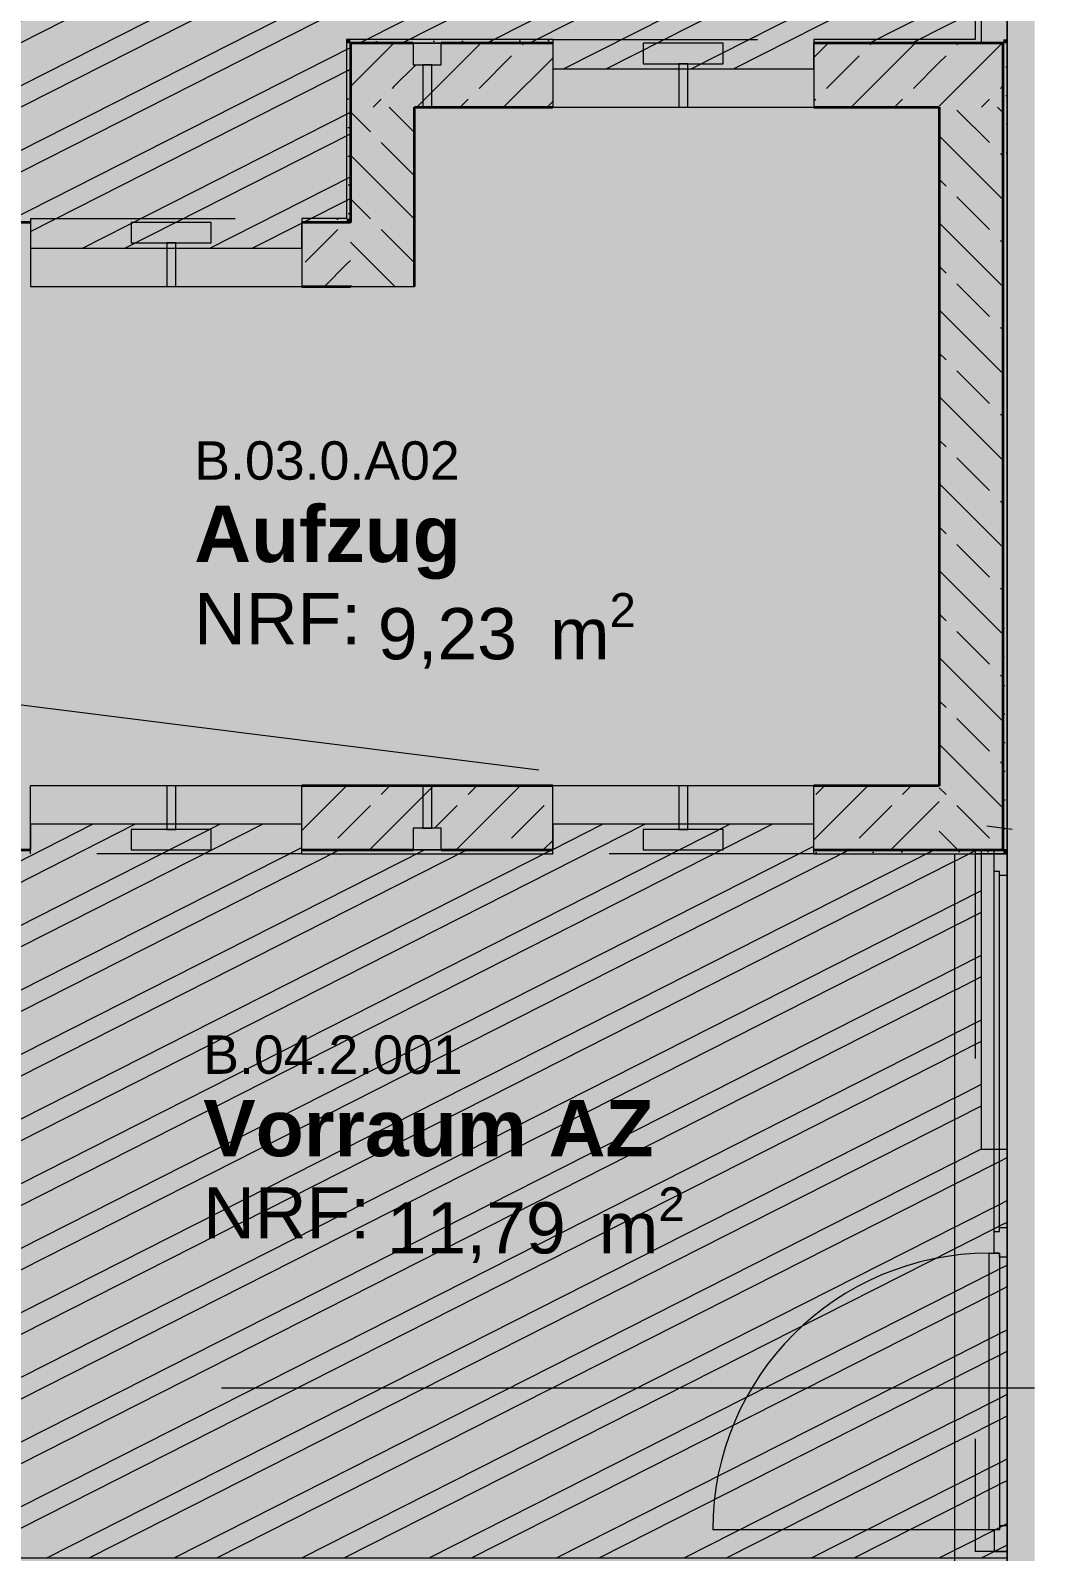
# Model space of a CAD drawing. Header units: metres. Extents: x 101 to 346, y 66 to 213.
# Drawn here: x 155.26 to 159.18, y 84.99 to 90.93 of the extents above; entities that cross this region are included whole.
import ezdxf

# ---------------------------------------------------------------- set-up
doc = ezdxf.new("R2010")
doc.units = ezdxf.units.M
doc.header["$MEASUREMENT"] = 0
for name, pattern in [('Punktlinie', [0.0035, 0, -0.0035]), ('Strichlinie', [0.004, 0.003, -0.001]), ('Strichlinie-über-Schnitt', [0.0023, 0.0008, -0.0015]), ('Strichpunktlinie', [0.006703, 0.003528, -0.001764, 0, -0.001411]), ('Wipeout_Contour', [1, 0, -1])]:
    doc.linetypes.add(name, pattern=pattern)
for name, color, linetype in [('00  Raster', 7, 'Continuous'), ('10  Wand Massiv', 7, 'Continuous'), ('10  Wand Massiv_Deckschraffur', 7, 'Continuous'), ('10  Wand Massiv_Schnittschraffur', 7, 'Continuous'), ('10  Wand Massiv_Tür', 7, 'Continuous'), ('20  Boden Aufbauten', 7, 'Continuous'), ('20  Boden Aufbauten_Deckschraffur', 7, 'Continuous'), ('20  Wand Leichtbau', 7, 'Continuous'), ('20  Wand Leichtbau_Deckschraffur', 7, 'Continuous'), ('20  Wand Leichtbau_Schnittschraffur', 7, 'Continuous'), ('20  Wand Leichtbau_Tür', 7, 'Continuous'), ('50  NUF - Raumstempel', 7, 'Continuous'), ('Neubau_10  Treppen + Rampen', 7, 'Continuous'), ('Neubau_20  Boden Aufbauten', 7, 'Continuous'), ('Neubau_20  Boden Aufbauten_Deckschraffur', 7, 'Continuous'), ('Neubau_20  Bodenschott', 7, 'Continuous'), ('Neubau_20  Bodenschott_Deckschraffur', 7, 'Continuous'), ('Neubau_20  Wand Leichtbau', 7, 'Continuous'), ('Neubau_50  NUF - Raumstempel', 7, 'Continuous')]:
    doc.layers.add(name, color=color, linetype=linetype)
doc.styles.add('ERSTELLTER_STIL_1', font='')
doc.styles.add('ERSTELLTER_STIL_2', font='arial.ttf')
doc.styles.get('ERSTELLTER_STIL_1').set_extended_font_data('Arial')
pattern_1 = [(26.86749, (13.479, 22.35165), (-0.10168394, 0.20071217), []), (26.86749, (13.4451, 22.41855), (-0.10168394, 0.20071217), [])]
pattern_2 = [(26.86749, (13.479, 22.351647), (-0.022596431, 0.044602705), [0, -0.05])]
pattern_3 = [(225, (13.479, 22.35165), (-0.16970563, 0.16970563), []), (225, (13.56385, 22.2668), (-0.16970563, 0.16970563), [0.18, -0.06])]
pattern_4 = [(315, (13.479, 22.35165), (0.16970563, 0.16970563), []), (315, (13.56385, 22.4365), (0.16970563, 0.16970563), [0.18, -0.06])]
pattern_5 = [(135, (13.479, 22.35165), (0.16970563, 0.16970563), []), (135, (13.39415, 22.2668), (0.16970563, 0.16970563), [0.18, -0.06])]
pattern_6 = [(225, (13.479, 22.35165), (-0.16970563, 0.16970563), []), (225, (13.56385, 22.2668), (-0.16970563, 0.16970563), [0.18, -0.06])]
pattern_7 = [(45, (13.479, 22.35165), (-0.16970563, 0.16970563), []), (45, (13.39415, 22.4365), (-0.16970563, 0.16970563), [0.18, -0.06])]

msp = doc.modelspace()

# ---------------------------------------------------------------- hatches: boundary and pattern name
at = {"layer": '10  Wand Massiv', "linetype": 'Continuous', "lineweight": 0, "true_color": 0x000000}
for points in [[(156.8604, 90.8769), (156.7504, 90.8769), (156.7504, 90.7919)], [(156.7504, 87.8119), (156.7504, 87.7269), (156.8604, 87.8119)]]:
    msp.add_hatch(color=18, dxfattribs=at).paths.add_polyline_path(points)
at = {"layer": '10  Wand Massiv_Deckschraffur', "linetype": 'Continuous', "lineweight": 0, "true_color": 0xffffff}
for points in [[(156.7504, 90.7919), (156.7554, 90.7919), (156.8604, 90.7919), (156.8604, 90.8769)], [(156.8604, 87.8119), (156.7504, 87.7269), (156.8604, 87.7269)]]:
    msp.add_hatch(color=7, dxfattribs=at).paths.add_polyline_path(points)
at = {"layer": '10  Wand Massiv_Schnittschraffur', "linetype": 'Continuous', "lineweight": 0, "true_color": 0xffffff}
for points in [[(156.5054, 90.8769), (156.4904, 90.8919), (156.4904, 90.8769)], [(156.4904, 90.8919), (156.5054, 90.8769), (156.5054, 90.8919)], [(157.2954, 90.8919), (156.5054, 90.8919), (156.5054, 90.8769), (156.7504, 90.8769), (156.7554, 90.8769), (156.8604, 90.8769), (157.2954, 90.8769)], [(158.3154, 90.8919), (158.3154, 90.8769), (159.0554, 90.8769), (159.0554, 90.8919)], [(159.0554, 90.8769), (159.0704, 90.8769), (159.0704, 90.8919)], [(159.0554, 90.8919), (159.0554, 90.8769), (159.0704, 90.8919)], [(156.4904, 90.8769), (156.4904, 90.1919), (156.5054, 90.1919), (156.5054, 90.8769)], [(156.5054, 90.8769), (156.5054, 90.6269), (156.7554, 90.6269)], [(156.7504, 90.8769), (156.5054, 90.8769), (156.7554, 90.6269), (156.7554, 90.7919), (156.7504, 90.7919)], [(156.8604, 90.7919), (156.7554, 90.7919), (156.7554, 90.6269), (157.2954, 90.6269), (157.2954, 90.8769), (156.8604, 90.8769)], [(158.3154, 90.8769), (158.3154, 90.6269), (158.8054, 90.6269), (158.8054, 90.8769)], [(158.8054, 90.6269), (159.0554, 90.6269), (159.0554, 90.8769)], [(158.8054, 90.8769), (158.8054, 90.6269), (159.0554, 90.8769)], [(156.7554, 90.1769), (156.7554, 90.6269), (156.5054, 90.6269), (156.5054, 90.1769)], [(159.0554, 90.6269), (158.8054, 90.6269), (158.8054, 87.9769), (159.0554, 87.9769)], [(156.4904, 90.1919), (156.3154, 90.1919), (156.3154, 90.1769), (156.4904, 90.1769)], [(156.3154, 90.1769), (156.3154, 89.9269), (156.4904, 89.9269), (156.4904, 90.1769)], [(156.5054, 90.1769), (156.5054, 90.1919), (156.4904, 90.1919), (156.4904, 90.1769)], [(156.5054, 89.9269), (156.5054, 90.1769), (156.4904, 90.1769), (156.4904, 89.9269)], [(156.7554, 89.9269), (156.7554, 90.1769), (156.5054, 90.1769), (156.5054, 89.9269)], [(157.2954, 87.9769), (156.3154, 87.9769), (156.3154, 87.7269), (156.7504, 87.7269), (156.7504, 87.8119), (156.8604, 87.8119), (156.8604, 87.7269), (157.2954, 87.7269)], [(158.8054, 87.9769), (158.3154, 87.9769), (158.3154, 87.7269), (158.8054, 87.7269)], [(156.3154, 87.7269), (156.3154, 87.7119), (157.2954, 87.7119), (157.2954, 87.7269), (156.8604, 87.7269), (156.7504, 87.7269)]]:
    msp.add_hatch(color=7, dxfattribs=at).paths.add_polyline_path(points)
at = {"layer": '10  Wand Massiv_Schnittschraffur', "linetype": 'Continuous', "lineweight": 13, "true_color": 0x000100}
h = msp.add_hatch(dxfattribs=at)
h.set_pattern_fill('Gips_0008', color=98, style=0, pattern_type=2)
h.set_pattern_definition(pattern_2)
h.paths.add_polyline_path([(156.5054, 90.8769), (156.4904, 90.8919), (156.4904, 90.8769)])
h = msp.add_hatch(dxfattribs=at)
h.set_pattern_fill('Gips_0008', color=98, style=0, pattern_type=2)
h.set_pattern_definition(pattern_2)
h.paths.add_polyline_path([(156.4904, 90.8919), (156.5054, 90.8769), (156.5054, 90.8919)])
h = msp.add_hatch(dxfattribs=at)
h.set_pattern_fill('Gips_0008', color=98, style=0, pattern_type=2)
h.set_pattern_definition(pattern_2)
h.paths.add_polyline_path([(157.2954, 90.8919), (156.5054, 90.8919), (156.5054, 90.8769), (156.7504, 90.8769), (156.7554, 90.8769), (156.8604, 90.8769), (157.2954, 90.8769)])
h = msp.add_hatch(dxfattribs=at)
h.set_pattern_fill('Gips_0008', color=98, style=0, pattern_type=2)
h.set_pattern_definition(pattern_2)
h.paths.add_polyline_path([(158.3154, 90.8919), (158.3154, 90.8769), (159.0554, 90.8769), (159.0554, 90.8919)])
h = msp.add_hatch(dxfattribs=at)
h.set_pattern_fill('Gips_0008', color=98, style=0, pattern_type=2)
h.set_pattern_definition(pattern_2)
h.paths.add_polyline_path([(159.0554, 90.8769), (159.0704, 90.8769), (159.0704, 90.8919)])
h = msp.add_hatch(dxfattribs=at)
h.set_pattern_fill('Gips_0008', color=98, style=0, pattern_type=2)
h.set_pattern_definition(pattern_2)
h.paths.add_polyline_path([(159.0554, 90.8919), (159.0554, 90.8769), (159.0704, 90.8919)])
h = msp.add_hatch(dxfattribs=at)
h.set_pattern_fill('Gips_0008', color=98, style=0, pattern_type=2)
h.set_pattern_definition(pattern_2)
h.paths.add_polyline_path([(156.4904, 90.8769), (156.4904, 90.1919), (156.5054, 90.1919), (156.5054, 90.8769)])
h = msp.add_hatch(dxfattribs=at)
h.set_pattern_fill('Beton__Stahlbeton_0008', color=98, style=0, pattern_type=2)
h.set_pattern_definition(pattern_3)
h.paths.add_polyline_path([(156.5054, 90.8769), (156.5054, 90.6269), (156.7554, 90.6269)])
h = msp.add_hatch(dxfattribs=at)
h.set_pattern_fill('Beton__Stahlbeton_0008', color=98, style=0, pattern_type=2)
h.set_pattern_definition(pattern_3)
h.paths.add_polyline_path([(156.7504, 90.8769), (156.5054, 90.8769), (156.7554, 90.6269), (156.7554, 90.7919), (156.7504, 90.7919)])
h = msp.add_hatch(dxfattribs=at)
h.set_pattern_fill('Beton__Stahlbeton_0008', color=98, style=0, pattern_type=2)
h.set_pattern_definition(pattern_3)
h.paths.add_polyline_path([(156.8604, 90.7919), (156.7554, 90.7919), (156.7554, 90.6269), (157.2954, 90.6269), (157.2954, 90.8769), (156.8604, 90.8769)])
h = msp.add_hatch(dxfattribs=at)
h.set_pattern_fill('Beton__Stahlbeton_0008', color=98, style=0, pattern_type=2)
h.set_pattern_definition(pattern_3)
h.paths.add_polyline_path([(158.3154, 90.8769), (158.3154, 90.6269), (158.8054, 90.6269), (158.8054, 90.8769)])
h = msp.add_hatch(dxfattribs=at)
h.set_pattern_fill('Beton__Stahlbeton_0008', color=98, style=0, pattern_type=2)
h.set_pattern_definition(pattern_3)
h.paths.add_polyline_path([(158.8054, 90.6269), (159.0554, 90.6269), (159.0554, 90.8769)])
h = msp.add_hatch(dxfattribs=at)
h.set_pattern_fill('Beton__Stahlbeton_0008', color=98, style=0, pattern_type=2)
h.set_pattern_definition(pattern_3)
h.paths.add_polyline_path([(158.8054, 90.8769), (158.8054, 90.6269), (159.0554, 90.8769)])
h = msp.add_hatch(dxfattribs=at)
h.set_pattern_fill('Beton__Stahlbeton_0008', color=98, style=0, pattern_type=2)
h.set_pattern_definition(pattern_4)
h.paths.add_polyline_path([(156.7554, 90.1769), (156.7554, 90.6269), (156.5054, 90.6269), (156.5054, 90.1769)])
h = msp.add_hatch(dxfattribs=at)
h.set_pattern_fill('Beton__Stahlbeton_0008', color=98, style=0, pattern_type=2)
h.set_pattern_definition(pattern_5)
h.paths.add_polyline_path([(159.0554, 90.6269), (158.8054, 90.6269), (158.8054, 87.9769), (159.0554, 87.9769)])
h = msp.add_hatch(dxfattribs=at)
h.set_pattern_fill('Gips_0008', color=98, style=0, pattern_type=2)
h.set_pattern_definition(pattern_2)
h.paths.add_polyline_path([(156.4904, 90.1919), (156.3154, 90.1919), (156.3154, 90.1769), (156.4904, 90.1769)])
h = msp.add_hatch(dxfattribs=at)
h.set_pattern_fill('Beton__Stahlbeton_0008', color=98, style=0, pattern_type=2)
h.set_pattern_definition(pattern_6)
h.paths.add_polyline_path([(156.3154, 90.1769), (156.3154, 89.9269), (156.4904, 89.9269), (156.4904, 90.1769)])
h = msp.add_hatch(dxfattribs=at)
h.set_pattern_fill('Gips_0008', color=98, style=0, pattern_type=2)
h.set_pattern_definition(pattern_2)
h.paths.add_polyline_path([(156.5054, 90.1769), (156.5054, 90.1919), (156.4904, 90.1919), (156.4904, 90.1769)])
h = msp.add_hatch(dxfattribs=at)
h.set_pattern_fill('Beton__Stahlbeton_0008', color=98, style=0, pattern_type=2)
h.set_pattern_definition(pattern_6)
h.paths.add_polyline_path([(156.5054, 89.9269), (156.5054, 90.1769), (156.4904, 90.1769), (156.4904, 89.9269)])
h = msp.add_hatch(dxfattribs=at)
h.set_pattern_fill('Beton__Stahlbeton_0008', color=98, style=0, pattern_type=2)
h.set_pattern_definition(pattern_4)
h.paths.add_polyline_path([(156.7554, 89.9269), (156.7554, 90.1769), (156.5054, 90.1769), (156.5054, 89.9269)])
h = msp.add_hatch(dxfattribs=at)
h.set_pattern_fill('Beton__Stahlbeton_0008', color=98, style=0, pattern_type=2)
h.set_pattern_definition(pattern_7)
h.paths.add_polyline_path([(157.2954, 87.9769), (156.3154, 87.9769), (156.3154, 87.7269), (156.7504, 87.7269), (156.7504, 87.8119), (156.8604, 87.8119), (156.8604, 87.7269), (157.2954, 87.7269)])
h = msp.add_hatch(dxfattribs=at)
h.set_pattern_fill('Beton__Stahlbeton_0008', color=98, style=0, pattern_type=2)
h.set_pattern_definition(pattern_7)
h.paths.add_polyline_path([(158.8054, 87.9769), (158.3154, 87.9769), (158.3154, 87.7269), (158.8054, 87.7269)])
h = msp.add_hatch(dxfattribs=at)
h.set_pattern_fill('Gips_0008', color=98, style=0, pattern_type=2)
h.set_pattern_definition(pattern_2)
h.paths.add_polyline_path([(156.3154, 87.7269), (156.3154, 87.7119), (157.2954, 87.7119), (157.2954, 87.7269), (156.8604, 87.7269), (156.7504, 87.7269)])
at = {"layer": '20  Boden Aufbauten_Deckschraffur', "linetype": 'Continuous', "lineweight": 18, "true_color": 0xfff4ea}
msp.add_hatch(color=7, dxfattribs=at).paths.add_polyline_path([(158.0854, 93.2969), (154.3629, 93.2969), (154.3629, 92.6919), (154.2379, 92.6919), (154.2379, 91.3619), (154.2379, 90.8769), (154.6054, 90.8769), (154.6054, 90.1769), (155.2554, 90.1769), (155.2554, 90.0769), (156.3154, 90.0769), (156.3154, 90.1769), (156.5054, 90.1769), (156.5054, 90.8769), (157.2954, 90.8769), (157.2954, 90.7769), (158.3154, 90.7769), (158.3154, 90.8769), (158.9703, 90.8769), (158.9703, 93.2969), (158.7004, 93.2969), (158.0854, 93.2969)])
at = {"layer": '20  Boden Aufbauten_Deckschraffur', "linetype": 'Continuous', "lineweight": 18}
h = msp.add_hatch(dxfattribs=at)
h.set_pattern_fill('Stahl_0008', color=8, style=0, pattern_type=2)
h.set_pattern_definition(pattern_1)
h.paths.add_polyline_path([(158.0854, 93.2969), (154.3629, 93.2969), (154.3629, 92.6919), (154.2379, 92.6919), (154.2379, 91.3619), (154.2379, 90.8769), (154.6054, 90.8769), (154.6054, 90.1769), (155.2554, 90.1769), (155.2554, 90.0769), (156.3154, 90.0769), (156.3154, 90.1769), (156.5054, 90.1769), (156.5054, 90.8769), (157.2954, 90.8769), (157.2954, 90.7769), (158.3154, 90.7769), (158.3154, 90.8769), (158.9703, 90.8769), (158.9703, 93.2969), (158.7004, 93.2969), (158.0854, 93.2969)])
at = {"layer": '20  Wand Leichtbau_Schnittschraffur', "linetype": 'Continuous', "lineweight": 18}
msp.add_hatch(color=9, dxfattribs=at).paths.add_polyline_path([(158.9454, 93.2819), (158.9454, 90.8919), (159.0704, 90.8919), (159.0704, 93.2819)])
at = {"layer": 'Neubau_20  Boden Aufbauten_Deckschraffur', "linetype": 'Continuous', "lineweight": 50, "true_color": 0xefefef}
msp.add_hatch(color=7, dxfattribs=at).paths.add_polyline_path([(154.3004, 94.7172), (159.0704, 94.7172), (159.0704, 84.8619), (159.1776, 84.8552), (159.1776, 95.9172), (154.3004, 95.9172)])
at = {"layer": 'Neubau_20  Boden Aufbauten_Deckschraffur', "linetype": 'Continuous', "lineweight": 18, "true_color": 0x9f9f9f}
h = msp.add_hatch(dxfattribs=at)
h.set_pattern_fill('Mörtel_0008', color=253, style=0, pattern_type=2)
h.set_pattern_definition([(26.86749, (13.58792, 22.68427), (-0.07117876, 0.14049852), [0, -0.105, 0, -0.1575]), (91.86749, (13.92054, 22.57534), (0.15741635, 0.00513262), [0, -0.077, 0, -0.133])])
h.paths.add_polyline_path([(154.3004, 94.7172), (159.0704, 94.7172), (159.0704, 84.8619), (159.1776, 84.8552), (159.1776, 95.9172), (154.3004, 95.9172)])

# ---------------------------------------------------------------- linework, layer by layer
at = {"layer": '00  Raster', "color": 7, "linetype": 'Strichpunktlinie', "lineweight": 13, "ltscale": 1000}
msp.add_line((153.7402, 88.4789), (159.1776, 87.7974), dxfattribs=at)
at = {"layer": '10  Wand Massiv', "color": 7, "linetype": 'Continuous', "lineweight": 13, "ltscale": 1000}
for p, q in [((157.2954, 90.8919), (157.2954, 90.8769)), ((158.3154, 90.8919), (158.3154, 90.8769)), ((155.2554, 90.1919), (155.2554, 90.1769)), ((156.3154, 90.1919), (156.3154, 90.1769)), ((155.2554, 87.7119), (155.2554, 87.7269)), ((156.3154, 87.7119), (156.3154, 87.7269)), ((157.2954, 87.7119), (157.2954, 87.7269)), ((158.3154, 87.7119), (158.3154, 87.7269))]:
    msp.add_line(p, q, dxfattribs=at)
at = {"layer": '10  Wand Massiv', "color": 7, "linetype": 'Continuous', "lineweight": 35, "ltscale": 1000}
for p, q in [((156.5054, 90.8769), (156.5054, 90.6269)), ((156.7504, 90.8769), (156.5054, 90.8769)), ((156.5054, 90.8769), (156.5054, 90.6269)), ((157.2954, 90.8769), (156.8604, 90.8769)), ((158.8054, 90.8769), (158.3154, 90.8769)), ((159.0554, 90.8769), (158.8054, 90.8769)), ((159.0554, 90.6269), (159.0554, 90.8769)), ((159.0554, 90.6269), (159.0554, 90.8769)), ((156.5054, 90.6269), (156.5054, 90.1769)), ((159.0554, 87.9769), (159.0554, 90.6269)), ((155.2554, 90.1769), (154.8054, 90.1769)), ((156.4904, 90.1769), (156.3154, 90.1769)), ((156.5054, 90.1769), (156.4904, 90.1769)), ((156.5054, 90.1769), (156.4904, 90.1769)), ((156.4904, 89.9269), (156.5054, 89.9269)), ((156.4904, 89.9269), (156.5054, 89.9269)), ((154.8054, 87.7269), (155.2554, 87.7269)), ((156.3154, 87.7269), (156.7504, 87.7269)), ((156.8604, 87.7269), (157.2954, 87.7269)), ((158.3154, 87.7269), (158.8054, 87.7269))]:
    msp.add_line(p, q, dxfattribs=at)
at = {"layer": '10  Wand Massiv', "color": 7, "linetype": 'Continuous', "lineweight": 18, "ltscale": 1000}
for p, q in [((157.2954, 90.8769), (157.2954, 90.6269)), ((158.3154, 90.8769), (158.3154, 90.6269)), ((155.2554, 90.1769), (155.2554, 89.9269)), ((156.3154, 90.1769), (156.3154, 89.9269)), ((155.2554, 87.7269), (155.2554, 87.9769)), ((156.3154, 87.7269), (156.3154, 87.9769)), ((157.2954, 87.7269), (157.2954, 87.9769)), ((158.3154, 87.7269), (158.3154, 87.9769))]:
    msp.add_line(p, q, dxfattribs=at)
at = {"layer": '10  Wand Massiv', "color": 7, "linetype": 'Continuous', "lineweight": 13, "ltscale": 1000, "flags": 128}
for points in [[(156.4904, 90.8919), (156.4904, 90.8769)], [(157.2954, 90.8919), (156.4904, 90.8919)], [(158.9454, 90.8919), (158.3154, 90.8919)], [(159.0704, 90.8919), (159.0704, 90.8769)], [(156.4904, 90.8769), (156.4904, 90.1919)], [(156.7504, 90.8769), (156.7504, 90.7919)], [(156.8604, 90.8769), (156.7554, 90.8769), (156.7504, 90.8769)], [(156.8604, 90.7919), (156.8604, 90.8769)], [(156.7504, 90.7919), (156.7554, 90.7919), (156.8604, 90.7919)], [(156.4904, 90.1919), (156.3154, 90.1919)], [(156.4904, 89.9269), (156.5054, 89.9269)], [(156.7504, 87.8119), (156.7504, 87.7269)], [(156.8604, 87.8119), (156.7504, 87.8119)], [(156.8604, 87.7269), (156.8604, 87.8119)], [(156.3154, 87.7119), (157.2954, 87.7119)], [(156.7504, 87.7269), (156.8604, 87.7269)]]:
    msp.add_lwpolyline(points, dxfattribs=at)
at = {"layer": '10  Wand Massiv', "color": 7, "linetype": 'Strichlinie', "lineweight": 13, "ltscale": 1000, "flags": 128}
for points in [[(157.6494, 90.8769), (157.6494, 90.7969)], [(157.9614, 90.8769), (157.6494, 90.8769)], [(157.9614, 90.7969), (157.9614, 90.8769)], [(157.6494, 90.7969), (157.9614, 90.7969)], [(155.9614, 90.1769), (155.6494, 90.1769)], [(155.6494, 90.1769), (155.6494, 90.0969)], [(155.9614, 90.0969), (155.9614, 90.1769)], [(155.6494, 90.0969), (155.9614, 90.0969)], [(155.9614, 87.8069), (155.6494, 87.8069)], [(155.6494, 87.8069), (155.6494, 87.7269)], [(155.9614, 87.7269), (155.9614, 87.8069)], [(157.9614, 87.8069), (157.6494, 87.8069)], [(157.6494, 87.8069), (157.6494, 87.7269)], [(157.9614, 87.7269), (157.9614, 87.8069)], [(155.6494, 87.7269), (155.9614, 87.7269)], [(157.6494, 87.7269), (157.9614, 87.7269)]]:
    msp.add_lwpolyline(points, dxfattribs=at)
at = {"layer": '10  Wand Massiv', "color": 7, "linetype": 'Continuous', "lineweight": 13, "ltscale": 1000, "flags": 128}
for points in [[(156.7879, 90.6269), (156.8229, 90.6269), (156.8229, 90.7919), (156.7879, 90.7919)], [(156.7879, 87.8119), (156.8229, 87.8119), (156.8229, 87.9769), (156.7879, 87.9769)]]:
    msp.add_lwpolyline(points, close=True, dxfattribs=at)
at = {"layer": '10  Wand Massiv', "color": 7, "linetype": 'Strichlinie-über-Schnitt', "lineweight": 13, "ltscale": 1000, "flags": 128}
for points in [[(157.7879, 90.6269), (157.8229, 90.6269), (157.8229, 90.7969), (157.7879, 90.7969)], [(155.7879, 89.9269), (155.8229, 89.9269), (155.8229, 90.0969), (155.7879, 90.0969)], [(155.7879, 87.8069), (155.8229, 87.8069), (155.8229, 87.9769), (155.7879, 87.9769)], [(157.7879, 87.8069), (157.8229, 87.8069), (157.8229, 87.9769), (157.7879, 87.9769)]]:
    msp.add_lwpolyline(points, close=True, dxfattribs=at)
at = {"layer": '10  Wand Massiv', "color": 7, "linetype": 'Continuous', "lineweight": 35, "ltscale": 1000, "flags": 128}
for points in [[(156.7554, 90.6269), (157.2954, 90.6269)], [(156.7554, 89.9269), (156.7554, 90.6269)], [(158.3154, 90.6269), (158.8054, 90.6269)], [(158.8054, 90.6269), (158.8054, 87.9769)], [(156.3154, 89.9269), (156.4904, 89.9269)], [(157.2954, 87.9769), (156.3154, 87.9769)], [(158.8054, 87.9769), (158.3154, 87.9769)]]:
    msp.add_lwpolyline(points, dxfattribs=at)
at = {"layer": '10  Wand Massiv', "color": 7, "linetype": 'Continuous', "lineweight": 18, "ltscale": 1000, "flags": 128}
msp.add_lwpolyline([(156.5054, 89.9269), (156.7554, 89.9269)], dxfattribs=at)
at = {"layer": '10  Wand Massiv_Tür', "color": 7, "linetype": 'Strichlinie-über-Schnitt', "lineweight": 13, "ltscale": 1000}
for p, q in [((157.2954, 90.8919), (158.3154, 90.8919)), ((155.2554, 90.1919), (156.3154, 90.1919)), ((156.3154, 87.7119), (155.2554, 87.7119)), ((158.3154, 87.7119), (157.2954, 87.7119))]:
    msp.add_line(p, q, dxfattribs=at)
at = {"layer": '10  Wand Massiv_Tür', "color": 7, "linetype": 'Continuous', "lineweight": 13, "ltscale": 1000}
for p, q in [((157.2954, 90.8919), (157.2954, 90.8769)), ((158.3154, 90.8919), (158.3154, 90.8769)), ((157.2954, 90.6269), (158.3154, 90.6269)), ((155.2554, 90.1919), (155.2554, 90.1769)), ((156.3154, 90.1919), (156.3154, 90.1769)), ((155.2554, 89.9269), (156.3154, 89.9269)), ((156.3154, 87.9769), (155.2554, 87.9769)), ((158.3154, 87.9769), (157.2954, 87.9769)), ((155.2554, 87.7119), (155.2554, 87.7269)), ((156.3154, 87.7119), (156.3154, 87.7269)), ((157.2954, 87.7119), (157.2954, 87.7269)), ((158.3154, 87.7119), (158.3154, 87.7269))]:
    msp.add_line(p, q, dxfattribs=at)
at = {"layer": '10  Wand Massiv_Tür', "color": 7, "linetype": 'Continuous', "lineweight": 18, "ltscale": 1000}
for p, q in [((157.2954, 90.8769), (157.2954, 90.6269)), ((158.3154, 90.8769), (158.3154, 90.6269)), ((155.2554, 90.1769), (155.2554, 89.9269)), ((156.3154, 90.1769), (156.3154, 89.9269)), ((155.2554, 87.7269), (155.2554, 87.9769)), ((156.3154, 87.7269), (156.3154, 87.9769)), ((157.2954, 87.7269), (157.2954, 87.9769)), ((158.3154, 87.7269), (158.3154, 87.9769))]:
    msp.add_line(p, q, dxfattribs=at)
at = {"layer": '20  Boden Aufbauten', "color": 7, "linetype": 'Continuous', "lineweight": 13, "ltscale": 1000, "flags": 128}
msp.add_lwpolyline([(158.0854, 93.2969), (154.3629, 93.2969), (154.3629, 92.6919), (154.2379, 92.6919), (154.2379, 91.3619), (154.2379, 90.8769), (154.6054, 90.8769), (154.6054, 90.1769), (155.2554, 90.1769), (155.2554, 90.0769), (156.3154, 90.0769), (156.3154, 90.1769), (156.5054, 90.1769), (156.5054, 90.8769), (157.2954, 90.8769), (157.2954, 90.7769), (158.3154, 90.7769), (158.3154, 90.8769), (158.9703, 90.8769), (158.9703, 93.2969), (158.7004, 93.2969), (158.0854, 93.2969)], close=True, dxfattribs=at)
at = {"layer": '20  Wand Leichtbau', "color": 7, "linetype": 'Continuous', "lineweight": 18, "ltscale": 1000, "flags": 128}
for points in [[(158.9454, 93.2819), (158.9454, 90.8919)], [(159.0704, 90.8919), (159.0704, 93.2819)]]:
    msp.add_lwpolyline(points, dxfattribs=at)
at = {"layer": 'Neubau_20  Boden Aufbauten', "color": 253, "linetype": 'Continuous', "lineweight": 18, "ltscale": 1000, "true_color": 0x9f9f9f, "flags": 128}
msp.add_lwpolyline([(154.3004, 94.7172), (159.0704, 94.7172), (159.0704, 84.8619), (159.1776, 84.8552)], dxfattribs=at)

# ---------------------------------------------------------------- texts
at = {"layer": '50  NUF - Raumstempel', "color": 7, "linetype": 'Continuous', "lineweight": 13, "attachment_point": 1}
for s, insert, char_height, style in [('\\A1;{\\pql;\\pt0;\\fArial|b0|i0|c0|p38;B.03.0.A02}', (155.8954, 89.3225), 0.15, 'ERSTELLTER_STIL_1'), ('\\A1;{\\pqj;\\pt0;\\fArial|b1|i0|c0|p38;Aufzug}', (155.8954, 89.0708), 0.22, 'ERSTELLTER_STIL_2'), ('\\A1;{\\pqj;\\pt0;\\fArial|b0|i0|c0|p38;NRF: }', (155.8954, 88.7296), 0.2, 'ERSTELLTER_STIL_1'), ('\\A1;{\\pql;\\pt0,0.2;\\fArial|b0|i0|c0|p38;9,23\\fArial|b0|i0|c0|p38;\\A1{\\H.66x;\\S^  ;}\\fArial|b0|i0|c0|p38; m\\fArial|b0|i0|c0|p38;\\A1{\\H.66x;\\S2^  ;}}', (156.6122, 88.7296), 0.2, 'ERSTELLTER_STIL_1'), ('\\A1;{\\pql;\\pt0;\\fArial|b0|i0|c0|p38;B.04.2.001}', (155.9304, 87.0024), 0.15, 'ERSTELLTER_STIL_1'), ('\\A1;{\\pqj;\\pt0;\\fArial|b1|i0|c0|p38;Vorraum AZ}', (155.9304, 86.7507), 0.22, 'ERSTELLTER_STIL_2'), ('\\A1;{\\pqj;\\pt0;\\fArial|b0|i0|c0|p38;NRF: }', (155.9304, 86.4095), 0.2, 'ERSTELLTER_STIL_1'), ('\\A1;{\\pql;\\pt0,0.2;\\fArial|b0|i0|c0|p38;11,79\\fArial|b0|i0|c0|p38;\\A1{\\H.66x;\\S^  ;}\\fArial|b0|i0|c0|p38; m\\fArial|b0|i0|c0|p38;\\A1{\\H.66x;\\S2^  ;}}', (156.6472, 86.4095), 0.2, 'ERSTELLTER_STIL_1')]:
    msp.add_mtext(s, dxfattribs=dict(at, insert=insert, char_height=char_height, style=style))

# ---------------------------------------------------------------- next in the draw order: wipeouts: each hides what was drawn before it
at = {"color": 254, "linetype": 'Wipeout_Contour', "lineweight": 0, "ltscale": 723.184442}
msp.add_wipeout([(158.8654, 87.7119), (158.8654, 84.8619), (158.8804, 84.8619), (158.8804, 87.7119)], dxfattribs=at).dxf.layer = 'Neubau_20  Bodenschott_Deckschraffur'
at = {"color": 254, "linetype": 'Wipeout_Contour', "lineweight": 0, "ltscale": 723.85239}
msp.add_wipeout([(159.0704, 84.8619), (159.0704, 87.7119), (159.0554, 87.7119), (159.0554, 84.8619)], dxfattribs=at).dxf.layer = 'Neubau_20  Bodenschott_Deckschraffur'

# ---------------------------------------------------------------- next in the draw order: wipeouts: each hides what was drawn before it
at = {"color": 254, "linetype": 'Wipeout_Contour', "lineweight": 0, "ltscale": 723.518042}
msp.add_wipeout([(158.8804, 87.7119), (158.8804, 84.8619), (159.0554, 84.8619), (159.0554, 87.7119)], dxfattribs=at).dxf.layer = 'Neubau_20  Bodenschott_Deckschraffur'

# ---------------------------------------------------------------- next in the draw order: hatches: boundary and pattern name
at = {"layer": '10  Wand Massiv_Schnittschraffur', "linetype": 'Continuous', "lineweight": 0, "true_color": 0xffffff}
for points in [[(159.0554, 90.8769), (159.0554, 87.7269), (159.0704, 87.7269), (159.0704, 90.8769)], [(158.8054, 87.9769), (158.8054, 87.7269), (159.0554, 87.7269)], [(159.0554, 87.9769), (158.8054, 87.9769), (159.0554, 87.7269)], [(158.3154, 87.7269), (158.3154, 87.7119), (159.0554, 87.7119), (159.0554, 87.7269)], [(159.0554, 87.7269), (159.0554, 87.7119), (159.0704, 87.7119)], [(159.0554, 87.7269), (159.0704, 87.7119), (159.0704, 87.7269)]]:
    msp.add_hatch(color=7, dxfattribs=at).paths.add_polyline_path(points)
at = {"layer": '10  Wand Massiv_Schnittschraffur', "linetype": 'Continuous', "lineweight": 13, "true_color": 0x000100}
h = msp.add_hatch(dxfattribs=at)
h.set_pattern_fill('Gips_0008', color=98, style=0, pattern_type=2)
h.set_pattern_definition(pattern_2)
h.paths.add_polyline_path([(159.0554, 90.8769), (159.0554, 87.7269), (159.0704, 87.7269), (159.0704, 90.8769)])
h = msp.add_hatch(dxfattribs=at)
h.set_pattern_fill('Beton__Stahlbeton_0008', color=98, style=0, pattern_type=2)
h.set_pattern_definition(pattern_5)
h.paths.add_polyline_path([(158.8054, 87.9769), (158.8054, 87.7269), (159.0554, 87.7269)])
h = msp.add_hatch(dxfattribs=at)
h.set_pattern_fill('Beton__Stahlbeton_0008', color=98, style=0, pattern_type=2)
h.set_pattern_definition(pattern_5)
h.paths.add_polyline_path([(159.0554, 87.9769), (158.8054, 87.9769), (159.0554, 87.7269)])
h = msp.add_hatch(dxfattribs=at)
h.set_pattern_fill('Gips_0008', color=98, style=0, pattern_type=2)
h.set_pattern_definition(pattern_2)
h.paths.add_polyline_path([(158.3154, 87.7269), (158.3154, 87.7119), (159.0554, 87.7119), (159.0554, 87.7269)])
h = msp.add_hatch(dxfattribs=at)
h.set_pattern_fill('Gips_0008', color=98, style=0, pattern_type=2)
h.set_pattern_definition(pattern_2)
h.paths.add_polyline_path([(159.0554, 87.7269), (159.0554, 87.7119), (159.0704, 87.7119)])
h = msp.add_hatch(dxfattribs=at)
h.set_pattern_fill('Gips_0008', color=98, style=0, pattern_type=2)
h.set_pattern_definition(pattern_2)
h.paths.add_polyline_path([(159.0554, 87.7269), (159.0704, 87.7119), (159.0704, 87.7269)])
at = {"layer": '20  Boden Aufbauten_Deckschraffur', "linetype": 'Continuous', "lineweight": 18, "true_color": 0xfff4ea}
msp.add_hatch(color=7, dxfattribs=at).paths.add_polyline_path([(155.2554, 87.7269), (154.6054, 87.7269), (154.6054, 86.7069), (154.6054, 85.2269), (154.6054, 84.9619), (158.9704, 84.9619), (159.0704, 84.962), (159.0704, 86.5569), (158.9704, 86.5569), (158.9704, 87.7269), (158.3154, 87.7269), (158.3154, 87.8269), (157.2954, 87.8269), (157.2954, 87.7269), (156.5054, 87.7269), (156.3154, 87.7269), (156.3154, 87.8269), (155.2554, 87.8269)])
at = {"layer": '20  Boden Aufbauten_Deckschraffur', "linetype": 'Continuous', "lineweight": 18}
h = msp.add_hatch(dxfattribs=at)
h.set_pattern_fill('Stahl_0008', color=8, style=0, pattern_type=2)
h.set_pattern_definition(pattern_1)
h.paths.add_polyline_path([(155.2554, 87.7269), (154.6054, 87.7269), (154.6054, 86.7069), (154.6054, 85.2269), (154.6054, 84.9619), (158.9704, 84.9619), (159.0704, 84.962), (159.0704, 86.5569), (158.9704, 86.5569), (158.9704, 87.7269), (158.3154, 87.7269), (158.3154, 87.8269), (157.2954, 87.8269), (157.2954, 87.7269), (156.5054, 87.7269), (156.3154, 87.7269), (156.3154, 87.8269), (155.2554, 87.8269)])
at = {"layer": '20  Wand Leichtbau_Deckschraffur', "linetype": 'Continuous', "lineweight": 0, "true_color": 0xffffff}
msp.add_hatch(color=7, dxfattribs=at).paths.add_polyline_path([(159.0404, 86.2519), (159.0704, 86.2519), (159.0704, 87.6269), (159.0404, 87.6269), (159.0404, 87.6419), (159.0204, 87.6419), (159.0204, 86.2369), (159.0404, 86.2369)])
at = {"layer": '20  Wand Leichtbau_Schnittschraffur', "linetype": 'Continuous', "lineweight": 0, "true_color": 0xffffff}
for points in [[(159.0704, 87.7269), (159.0204, 87.7269), (159.0204, 87.6419), (159.0404, 87.6419), (159.0404, 87.6269), (159.0704, 87.6269)], [(159.0404, 86.2369), (159.0204, 86.2369), (159.0204, 86.1519), (159.0404, 86.1519), (159.0404, 86.1369), (159.0704, 86.1369), (159.0704, 86.2519), (159.0404, 86.2519)], [(159.0404, 86.1519), (159.0004, 86.1519), (159.0004, 85.0719), (159.0404, 85.0719)], [(159.0704, 84.9869), (159.0704, 85.0869), (159.0404, 85.0869), (159.0404, 85.0719), (159.0204, 85.0719), (159.0204, 84.9869)]]:
    msp.add_hatch(color=7, dxfattribs=at).paths.add_polyline_path(points)
at = {"layer": 'Neubau_10  Treppen + Rampen', "linetype": 'Continuous', "lineweight": 0, "true_color": 0x8f8f8f}
msp.add_hatch(color=252, dxfattribs=at).paths.add_polyline_path([(152.1727, 79.3072), (159.1776, 79.3072), (159.1776, 100.4829), (154.3554, 100.4829), (154.3554, 84.8619), (152.869, 84.8619)])

# ---------------------------------------------------------------- next in the draw order: linework, layer by layer
at = {"layer": '00  Raster', "color": 7, "linetype": 'Strichpunktlinie', "lineweight": 13, "ltscale": 1000}
msp.add_line((101.5775, 85.6269), (159.1776, 85.6269), dxfattribs=at)
at = {"layer": '10  Wand Massiv', "color": 7, "linetype": 'Continuous', "lineweight": 35, "ltscale": 1000}
for p, q in [((159.0554, 87.7269), (159.0554, 87.9769)), ((158.8054, 87.7269), (159.0554, 87.7269)), ((158.8054, 87.7269), (159.0554, 87.7269))]:
    msp.add_line(p, q, dxfattribs=at)
at = {"layer": '10  Wand Massiv', "color": 7, "linetype": 'Continuous', "lineweight": 13, "ltscale": 1000, "flags": 128}
for points in [[(159.0704, 87.7119), (159.0704, 90.8769)], [(158.3154, 87.7119), (158.9454, 87.7119)]]:
    msp.add_lwpolyline(points, dxfattribs=at)
at = {"layer": '20  Boden Aufbauten', "color": 7, "linetype": 'Continuous', "lineweight": 13, "ltscale": 1000, "flags": 128}
msp.add_lwpolyline([(155.2554, 87.7269), (154.6054, 87.7269), (154.6054, 86.7069), (154.6054, 85.2269), (154.6054, 84.9619), (158.9704, 84.9619), (159.0704, 84.962), (159.0704, 86.5569), (158.9704, 86.5569), (158.9704, 87.7269), (158.3154, 87.7269), (158.3154, 87.8269), (157.2954, 87.8269), (157.2954, 87.7269), (156.5054, 87.7269), (156.3154, 87.7269), (156.3154, 87.8269), (155.2554, 87.8269)], close=True, dxfattribs=at)
at = {"layer": '20  Wand Leichtbau', "color": 7, "linetype": 'Continuous', "lineweight": 13, "ltscale": 1000}
for p, q in [((159.0204, 87.7269), (158.9454, 87.7269)), ((159.0704, 87.7269), (159.0204, 87.7269)), ((159.0204, 84.9869), (158.9454, 84.9869)), ((159.0704, 84.9869), (159.0204, 84.9869))]:
    msp.add_line(p, q, dxfattribs=at)
at = {"layer": '20  Wand Leichtbau', "color": 7, "linetype": 'Continuous', "lineweight": 18, "ltscale": 1000}
msp.add_line((159.0704, 84.9869), (158.9454, 84.9869), dxfattribs=at)
msp.add_line((159.0704, 84.9869), (158.9454, 84.9869), dxfattribs=at)
at = {"layer": '20  Wand Leichtbau_Tür', "color": 7, "linetype": 'Strichlinie-über-Schnitt', "lineweight": 13, "ltscale": 1000}
for p, q in [((158.9454, 87.7269), (158.9454, 84.9869)), ((159.0704, 87.7269), (159.0704, 84.9869))]:
    msp.add_line(p, q, dxfattribs=at)
at = {"layer": '20  Wand Leichtbau_Tür', "color": 7, "linetype": 'Continuous', "lineweight": 13, "ltscale": 1000}
for p, q in [((159.0204, 87.7269), (158.9454, 87.7269)), ((159.0204, 87.6419), (159.0204, 87.7269)), ((159.0204, 87.7269), (159.0704, 87.7269)), ((159.0704, 87.7269), (159.0204, 87.7269)), ((159.0704, 87.7269), (159.0204, 87.7269)), ((159.0704, 87.7269), (159.0704, 87.6269)), ((159.0204, 86.2369), (159.0204, 87.6419)), ((159.0404, 87.6419), (159.0204, 87.6419)), ((159.0404, 87.6269), (159.0404, 87.6419)), ((159.0704, 87.6269), (159.0404, 87.6269)), ((159.0404, 86.2519), (159.0404, 87.6269)), ((159.0704, 87.6269), (159.0704, 86.2519)), ((159.0404, 86.2369), (159.0404, 86.2519)), ((159.0404, 86.2519), (159.0704, 86.2519)), ((159.0704, 86.2519), (159.0704, 86.1369)), ((159.0204, 86.1519), (159.0204, 86.2369)), ((159.0204, 86.2369), (159.0404, 86.2369)), ((159.0004, 85.0719), (159.0004, 86.1519)), ((159.0004, 86.1519), (159.0404, 86.1519)), ((159.0404, 86.1519), (159.0204, 86.1519)), ((159.0404, 86.1369), (159.0404, 86.1519)), ((159.0404, 86.1519), (159.0404, 85.0719)), ((159.0704, 86.1369), (159.0404, 86.1369)), ((159.0004, 85.0719), (157.9204, 85.0719)), ((159.0404, 85.0719), (159.0004, 85.0719)), ((159.0404, 85.0719), (159.0204, 85.0719)), ((159.0204, 85.0719), (159.0204, 84.9869)), ((159.0704, 85.0869), (159.0404, 85.0869)), ((159.0404, 85.0869), (159.0404, 85.0719)), ((159.0704, 84.9869), (159.0704, 85.0869)), ((159.0204, 84.9869), (158.9454, 84.9869)), ((159.0204, 84.9869), (159.0704, 84.9869)), ((159.0704, 84.9869), (159.0204, 84.9869)), ((159.0704, 84.9869), (159.0204, 84.9869))]:
    msp.add_line(p, q, dxfattribs=at)
msp.add_arc((159.0004, 85.0719), 1.08, 90, 180, dxfattribs=at)
at = {"layer": 'Neubau_20  Bodenschott', "color": 7, "linetype": 'Continuous', "lineweight": 13, "ltscale": 1000, "flags": 128}
for points in [[(158.8654, 87.7119), (158.8654, 84.8619)], [(158.8654, 87.7119), (158.8804, 87.7119)], [(158.8804, 87.7119), (159.0554, 87.7119)], [(159.0554, 87.7119), (159.0704, 87.7119)], [(159.0704, 84.8619), (159.0704, 87.7119)]]:
    msp.add_lwpolyline(points, dxfattribs=at)
at = {"layer": 'Neubau_20  Wand Leichtbau', "color": 7, "linetype": 'Strichlinie-über-Schnitt', "lineweight": 13, "ltscale": 1000}
msp.add_line((159.0704, 84.8619), (159.0704, 84.9869), dxfattribs=at)
at = {"layer": 'Neubau_20  Wand Leichtbau', "color": 7, "linetype": 'Strichlinie-über-Schnitt', "lineweight": 13, "ltscale": 1000, "flags": 128}
for points in [[(159.0704, 87.7119), (158.9454, 87.7119)], [(158.9454, 87.7119), (158.9454, 84.9869)], [(159.0704, 84.8619), (159.0704, 87.7119)]]:
    msp.add_lwpolyline(points, dxfattribs=at)
at = {"layer": 'Neubau_50  NUF - Raumstempel', "color": 7, "linetype": 'Punktlinie', "lineweight": 13, "ltscale": 1000, "flags": 128}
msp.add_lwpolyline([(153.0134, 79.3072), (153.7097, 84.8619), (159.0704, 84.8619), (159.0704, 93.7619), (159.0704, 94.4719), (159.0704, 94.7022), (154.3629, 94.7022), (154.3629, 99.2619), (154.5704, 99.2619), (154.5704, 99.6919), (154.2804, 99.6919), (154.2804, 99.9619), (159.1776, 99.9619)], dxfattribs=at)

doc.saveas('drawing.dxf')
